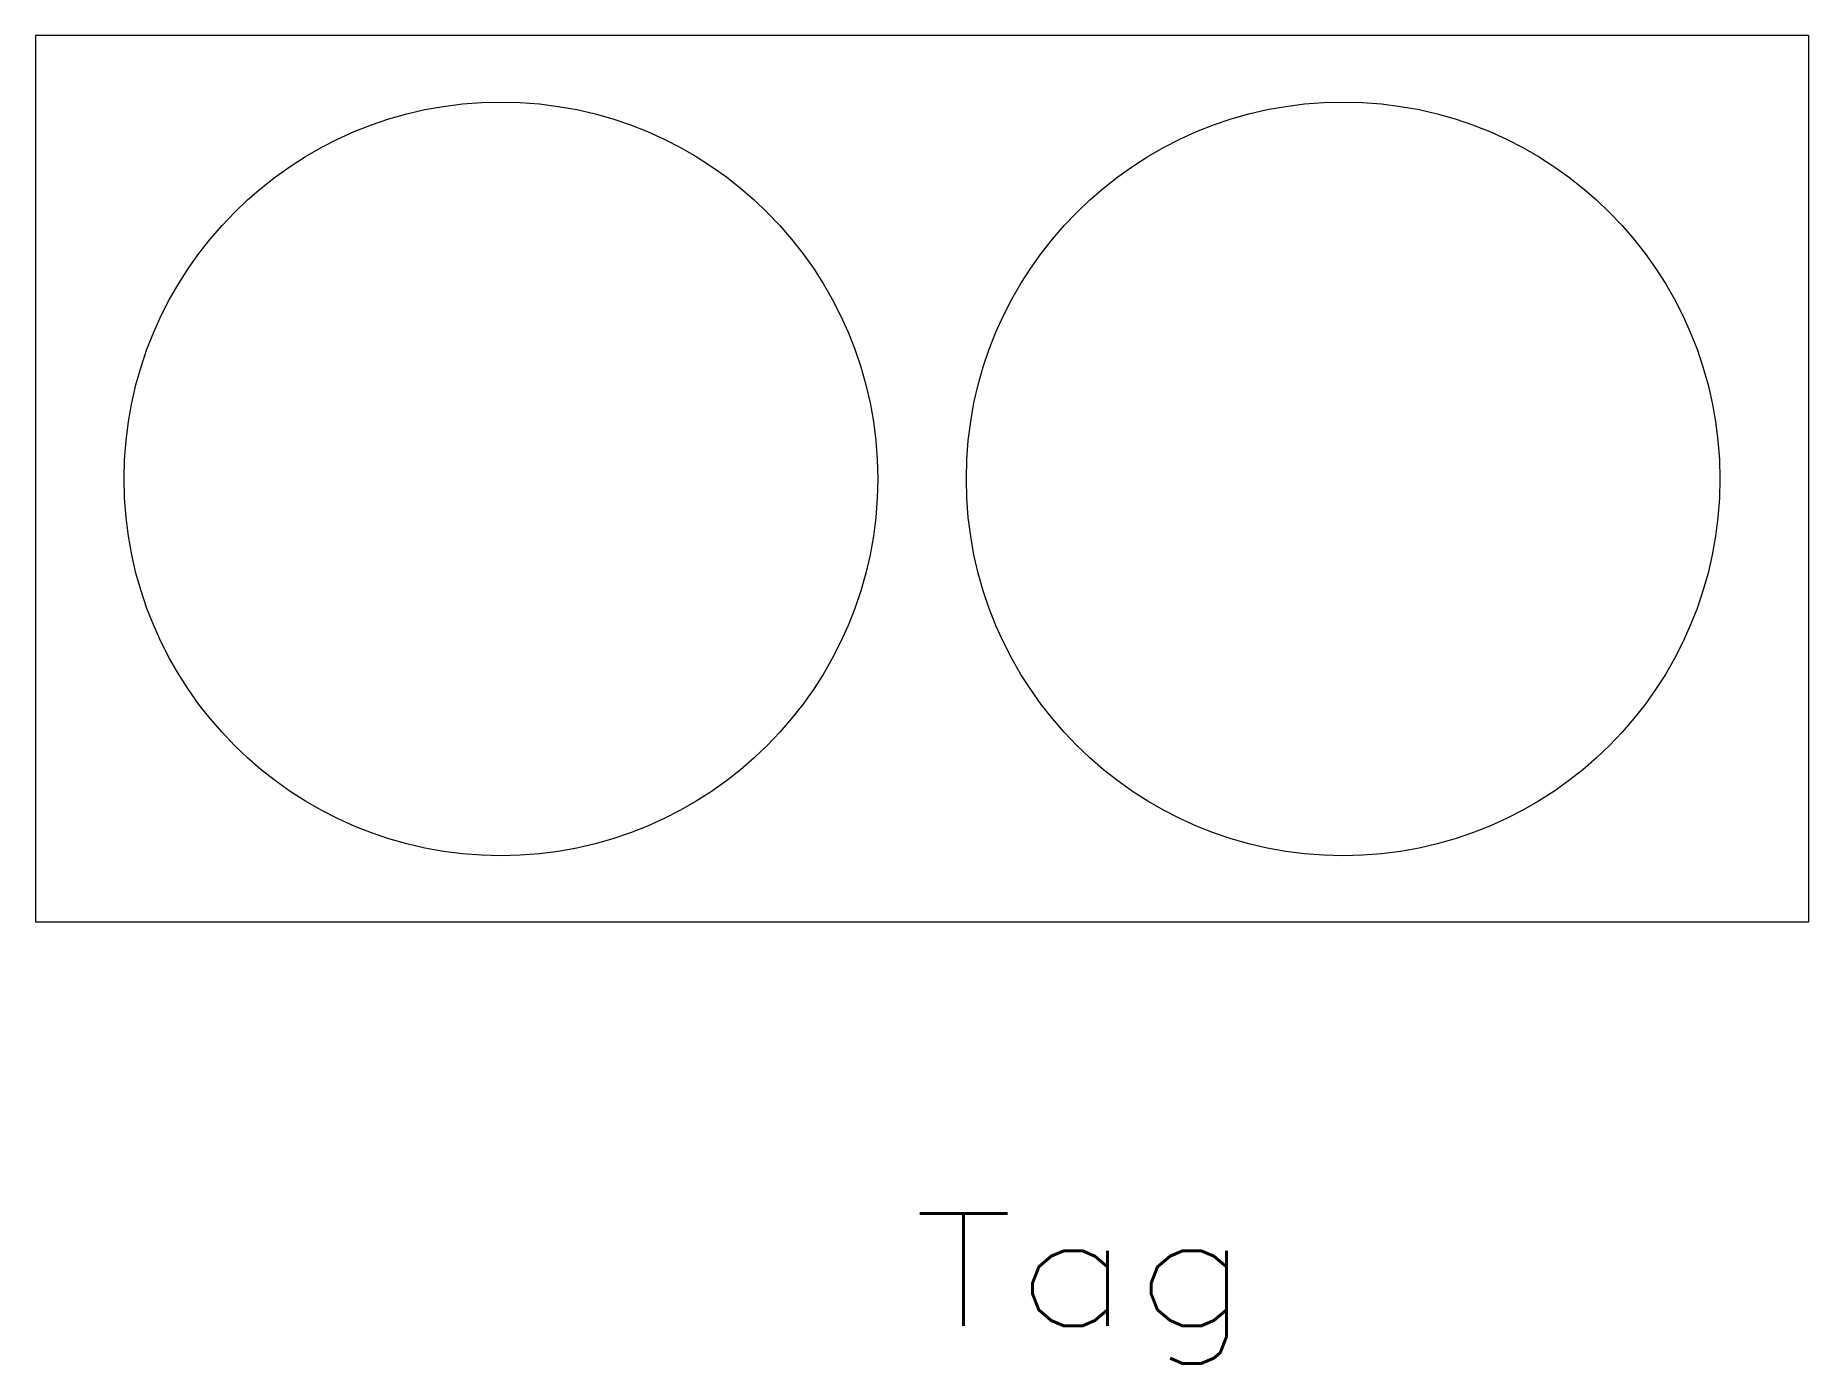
# Model space of a CAD drawing. Header units: inches. Extents: x -9.9 to 10.1, y -10.1 to 4.9.
import ezdxf
from ezdxf.enums import TextEntityAlignment as Align

# ---------------------------------------------------------------- set-up
doc = ezdxf.new("R2010")
doc.units = ezdxf.units.IN
doc.header["$MEASUREMENT"] = 0
doc.layers.get('0').update_dxf_attribs({"lineweight": 0})
doc.styles.add('_TCW_TXTSTY_1', font='TXT.SHX')

msp = doc.modelspace()

# ---------------------------------------------------------------- linework, layer by layer
at = {"linetype": 'Continuous'}
for p, q in [((10.083, 4.867), (-9.917, 4.867)), ((-9.917, 4.867), (-9.917, -5.133)), ((10.083, 4.867), (10.083, -5.133)), ((10.083, -5.133), (-9.917, -5.133))]:
    msp.add_line(p, q, dxfattribs=at)
for centre in [(-4.667, -0.133), (4.833, -0.133)]:
    msp.add_circle(centre, 4.25, dxfattribs=at)

# ---------------------------------------------------------------- texts
at = {"color": 7, "linetype": 'Continuous', "style": '_TCW_TXTSTY_1', "width": 1.166667}
msp.add_text('Tag', height=1.27, dxfattribs=at).set_placement((-0.012, -9.685), (3.798, -9.685), align=Align.FIT)

doc.saveas('drawing.dxf')
